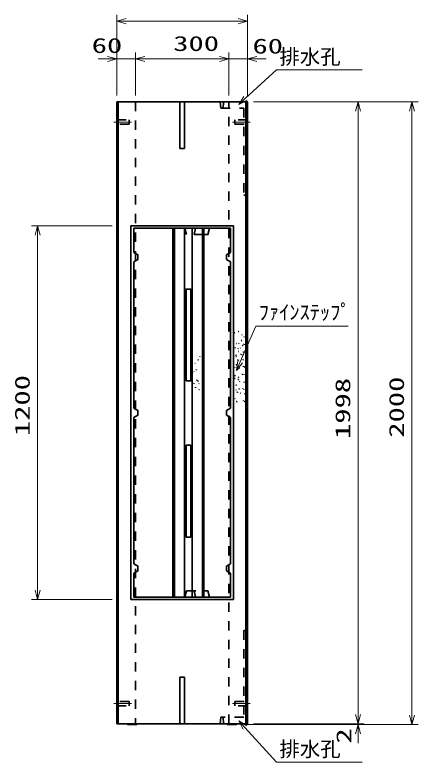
# Model space of a CAD drawing. Units: millimetres on the paper. Extents: x 15 to 1219, y 8 to 859.
# Drawn here: x 274.9 to 339.7, y 558.2 to 678.2 of the extents above; entities that cross this region are included whole.
import ezdxf
from ezdxf.enums import TextEntityAlignment as Align

# ---------------------------------------------------------------- set-up
doc = ezdxf.new("R2010")
doc.units = ezdxf.units.MM
doc.linetypes.add('USER1', pattern=[3, 1.5, -1.5])
doc.linetypes.add('USER2', pattern=[18.5, 12, -1.5, 3.5, -1.5])
for name, color, linetype, lineweight in [('D-BMK（構造物基準線）', 2, 'USER2', 18), ('D-STR-DIM（寸法）', 7, 'Continuous', 13), ('D-STR-HTXT（WS-旗）', 7, 'Continuous', 13), ('D-STR-HTXT（旗上げ）', 7, 'Continuous', 13), ('D-STR（構造物）', 1, 'Continuous', 35)]:
    doc.layers.add(name, color=color, linetype=linetype, lineweight=lineweight)
doc.styles.add('ＭＳ ゴシック', font='')
doc.styles.get('ＭＳ ゴシック').set_extended_font_data('MS Gothic')

# ---------------------------------------------------------------- blocks, each defined once
blk = doc.blocks.new('_Open30')
at = {"color": 7, "linetype": 'Continuous', "lineweight": 13}
for p, q in [((-1, 0.2679), (0, 0)), ((0, 0), (-1, -0.2679)), ((0, 0), (-1, 0))]:
    blk.add_line(p, q, dxfattribs=at)

msp = doc.modelspace()

# ---------------------------------------------------------------- linework, layer by layer
at = {"layer": 'D-BMK（構造物基準線）'}
for p, q in [((290.838, 660.984), (293.687, 660.984)), ((309.913, 660.984), (312.762, 660.984)), ((290.838, 567.584), (293.687, 567.584)), ((312.762, 567.584), (309.913, 567.584))]:
    msp.add_line(p, q, dxfattribs=at)
at = {"layer": 'D-STR-DIM（寸法）'}
for p, q in [((291.3, 672.13), (291.3, 678.18)), ((312.3, 672.16), (312.3, 678.18)), ((292.8, 677.18), (310.8, 677.18)), ((291.3, 665.234), (291.3, 672.13)), ((294.3, 665.234), (294.3, 672.13)), ((294.3, 665.285), (294.3, 672.13)), ((309.3, 665.234), (309.3, 672.13)), ((309.3, 665.234), (309.3, 672.13)), ((312.3, 665.203), (312.3, 672.13)), ((289.8, 671.13), (288.3, 671.13)), ((291.3, 671.13), (294.3, 671.13)), ((295.8, 671.13), (307.8, 671.13)), ((295.8, 671.13), (297.3, 671.13)), ((307.8, 671.13), (306.3, 671.13)), ((309.3, 671.13), (312.3, 671.13)), ((313.8, 671.13), (315.3, 671.13)), ((313.3, 664.234), (331.088, 664.234)), ((329.651, 664.234), (339.728, 664.234)), ((330.088, 565.834), (330.088, 662.734)), ((338.728, 565.734), (338.728, 662.734)), ((290.55, 644.284), (277.586, 644.284)), ((278.586, 585.784), (278.586, 642.784)), ((290.55, 584.284), (277.586, 584.284)), ((330.088, 565.834), (330.088, 567.334)), ((312.05, 564.234), (331.088, 564.234)), ((313.3, 564.334), (331.088, 564.334)), ((313.3, 564.334), (331.088, 564.334)), ((328.651, 564.234), (339.728, 564.234)), ((330.088, 564.334), (330.088, 564.234)), ((330.088, 562.734), (330.088, 561.234))]:
    msp.add_line(p, q, dxfattribs=at)
at = {"layer": 'D-STR-HTXT（WS-旗）'}
for points in [[(330.754, 669.38), (316.965, 669.38), (312.008, 664.791)], [(330.754, 558.185), (316.965, 558.185), (311.918, 563.717)]]:
    msp.add_lwpolyline(points, dxfattribs=at)
at = {"layer": 'D-STR-HTXT（旗上げ）'}
msp.add_lwpolyline([(328.472, 628.192), (313.643, 628.192), (311.143, 622.442)], dxfattribs=at)
at = {"layer": 'D-STR（構造物）'}
for p, q in [((312.3, 664.234), (291.3, 664.234)), ((291.3, 664.234), (291.3, 564.334)), ((291.55, 564.334), (291.55, 664.234)), ((301.425, 664.234), (301.425, 656.734)), ((302.175, 656.734), (302.175, 664.234)), ((312.05, 664.234), (312.05, 564.334)), ((312.3, 564.334), (312.3, 664.234)), ((301.425, 656.734), (302.175, 656.734)), ((310.07, 644.284), (293.57, 644.284)), ((293.57, 644.284), (293.57, 584.284)), ((300.325, 643.909), (300.325, 584.659)), ((300.575, 643.909), (300.575, 584.659)), ((302.195, 643.909), (302.195, 584.659)), ((303.445, 643.909), (303.445, 584.659)), ((305.064, 643.909), (305.064, 584.659)), ((305.314, 643.909), (305.314, 584.659)), ((309.57, 643.909), (306.223, 643.909)), ((309.57, 640.036), (309.57, 643.909)), ((310.07, 584.284), (310.07, 644.284)), ((309.57, 640.036), (308.941, 639.673)), ((308.941, 639.673), (308.941, 638.899)), ((294.07, 638.536), (294.07, 615.033)), ((308.941, 638.899), (309.57, 638.536)), ((309.57, 615.033), (309.57, 638.536)), ((310.202, 627.136), (310.274, 627.117)), ((310.827, 627.311), (310.885, 627.36)), ((310.885, 627.36), (310.933, 627.302)), ((311.403, 626.805), (311.478, 626.805)), ((311.75, 626.421), (311.803, 626.474)), ((311.803, 626.474), (311.856, 626.421)), ((310.088, 626.282), (310.141, 626.229)), ((310.141, 626.229), (310.194, 626.282)), ((310.568, 625.409), (310.494, 625.422)), ((310.907, 625.338), (310.932, 625.408)), ((311.387, 625.873), (311.314, 625.853)), ((311.367, 625.945), (311.387, 625.873)), ((311.698, 625.236), (311.76, 625.279)), ((311.76, 625.279), (311.803, 625.217)), ((310.351, 624.736), (310.29, 624.693)), ((310.351, 624.736), (310.394, 624.675)), ((310.785, 624.559), (310.846, 624.603)), ((310.894, 624.132), (310.819, 624.139)), ((310.846, 624.603), (310.889, 624.541)), ((311.115, 624.662), (311.183, 624.694)), ((311.504, 625.036), (311.517, 625.109)), ((311.517, 625.109), (311.591, 625.096)), ((311.631, 623.984), (311.668, 624.049)), ((311.668, 624.049), (311.733, 624.011)), ((304.357, 622.801), (304.431, 622.807)), ((304.666, 623.308), (304.685, 623.38)), ((305.138, 623.891), (305.085, 623.944)), ((305.114, 623.184), (305.179, 623.221)), ((305.138, 623.891), (305.191, 623.944)), ((310.462, 623.323), (310.537, 623.323)), ((310.481, 623.493), (310.468, 623.567)), ((310.706, 622.801), (310.633, 622.782)), ((311.237, 623.716), (311.189, 623.773)), ((311.348, 623.658), (311.287, 623.615)), ((311.391, 623.597), (311.348, 623.658)), ((311.549, 622.808), (311.623, 622.821)), ((311.64, 623.606), (311.566, 623.619)), ((311.623, 622.821), (311.636, 622.748)), ((311.627, 623.532), (311.64, 623.606)), ((303.878, 622.186), (303.885, 622.261)), ((305.132, 622.094), (305.164, 622.026)), ((310.311, 621.604), (310.274, 621.539)), ((310.475, 621.985), (310.548, 622.005)), ((310.548, 622.005), (310.528, 622.077)), ((310.868, 622.764), (310.93, 622.721)), ((310.93, 622.721), (310.887, 622.659)), ((311.679, 621.753), (311.605, 621.74)), ((311.692, 621.68), (311.679, 621.753)), ((311.921, 621.583), (311.86, 621.626)), ((311.878, 621.521), (311.921, 621.583)), ((303.728, 620.848), (303.675, 620.901)), ((304.096, 621.15), (304.128, 621.218)), ((310.734, 621.248), (310.721, 621.174)), ((310.989, 621.438), (310.927, 621.395)), ((310.989, 621.438), (311.032, 621.376)), ((311.429, 620.451), (311.491, 620.494)), ((311.491, 620.494), (311.534, 620.432)), ((311.782, 620.441), (311.769, 620.367)), ((304.189, 619.487), (304.169, 619.559)), ((304.373, 619.399), (304.308, 619.361)), ((304.373, 619.399), (304.41, 619.334)), ((310.315, 619.78), (310.24, 619.787)), ((310.302, 620.195), (310.359, 620.243)), ((310.359, 620.243), (310.311, 620.301)), ((310.848, 619.636), (310.776, 619.617)), ((310.869, 620.01), (310.796, 620.029)), ((310.868, 619.564), (310.848, 619.636)), ((310.849, 619.937), (310.869, 620.01)), ((311.035, 619.279), (311.092, 619.327)), ((311.092, 619.327), (311.044, 619.384)), ((311.788, 619.244), (311.781, 619.17)), ((303.735, 619.022), (303.709, 618.952)), ((303.954, 618.376), (303.986, 618.308)), ((304.477, 617.951), (304.534, 618)), ((304.497, 618.93), (304.55, 618.983)), ((304.534, 618), (304.583, 617.942)), ((305.113, 618.438), (305.133, 618.51)), ((310.522, 617.955), (310.454, 617.987)), ((310.463, 618.734), (310.538, 618.734)), ((310.975, 618.126), (310.902, 618.145)), ((310.975, 618.126), (310.955, 618.053)), ((311.559, 618.124), (311.565, 618.198)), ((311.755, 617.971), (311.707, 618.028)), ((310.63, 617.597), (310.704, 617.591)), ((310.704, 617.591), (310.698, 617.516)), ((311.198, 617.443), (311.141, 617.395)), ((311.15, 617.5), (311.198, 617.443)), ((311.887, 617.286), (311.894, 617.36)), ((310.259, 616.577), (310.312, 616.524)), ((310.56, 616.103), (310.628, 616.071)), ((310.628, 616.071), (310.597, 616.003)), ((311.665, 616.24), (311.672, 616.314)), ((311.804, 616.039), (311.861, 616.087)), ((311.861, 616.087), (311.813, 616.144)), ((309.57, 615.033), (308.941, 614.67)), ((308.941, 614.67), (308.941, 613.897)), ((294.07, 613.534), (294.07, 590.031)), ((308.941, 613.897), (309.57, 613.534)), ((309.57, 590.031), (309.57, 613.534)), ((309.57, 590.031), (308.941, 589.668)), ((308.941, 589.668), (308.941, 588.894)), ((308.941, 588.894), (309.57, 588.531)), ((309.57, 584.659), (309.57, 588.531)), ((306.223, 584.659), (309.57, 584.659)), ((293.57, 584.284), (310.07, 584.284)), ((301.425, 571.834), (301.425, 564.334)), ((301.425, 571.834), (302.175, 571.834)), ((302.175, 571.834), (302.175, 564.334)), ((291.3, 564.334), (312.3, 564.334)), ((293.05, 564.234), (292.95, 564.334)), ((294.55, 564.234), (293.05, 564.234)), ((294.55, 564.234), (294.65, 564.334)), ((309.05, 564.234), (308.95, 564.334)), ((310.55, 564.234), (309.05, 564.234)), ((310.55, 564.234), (310.65, 564.334))]:
    msp.add_line(p, q, dxfattribs=at)
at = {"layer": 'D-STR（構造物）', "linetype": 'USER1'}
for p, q in [((294.3, 664.234), (294.3, 564.334)), ((307.941, 664.234), (308.022, 663.184)), ((308.462, 664.234), (308.388, 663.184)), ((309.3, 564.334), (309.3, 664.234)), ((308.022, 663.184), (311.718, 663.184)), ((311.718, 663.184), (311.718, 649.234)), ((291.3, 661.334), (293.3, 661.334)), ((293.3, 661.334), (293.3, 660.634)), ((312.3, 661.334), (310.3, 661.334)), ((310.3, 661.334), (310.3, 660.634)), ((293.3, 660.634), (291.3, 660.634)), ((310.3, 660.634), (312.3, 660.634)), ((311.718, 649.234), (312.293, 649.234)), ((303.74, 642.909), (303.989, 643.909)), ((303.989, 584.659), (303.74, 585.659)), ((311.725, 579.334), (311.725, 565.384)), ((311.725, 579.334), (312.3, 579.334)), ((293.3, 567.934), (291.3, 567.934)), ((293.3, 567.234), (293.3, 567.934)), ((310.3, 567.934), (312.3, 567.934)), ((310.3, 567.234), (310.3, 567.934)), ((291.3, 567.234), (293.3, 567.234)), ((312.3, 567.234), (310.3, 567.234)), ((308.029, 565.384), (307.948, 564.334)), ((311.725, 565.384), (308.029, 565.384)), ((308.469, 564.334), (308.395, 565.384))]:
    msp.add_line(p, q, dxfattribs=at)
at = {"layer": 'D-STR（構造物）'}
for points in [[(305.443, 643.909), (294.07, 643.909), (294.07, 640.036)], [(294.07, 640.036), (294.699, 639.673), (294.699, 638.899), (294.07, 638.536)], [(294.07, 615.033), (294.699, 614.67), (294.699, 613.897)], [(294.07, 615.033), (294.699, 614.67), (294.699, 613.897), (294.07, 613.534)], [(294.07, 588.531), (294.699, 588.894), (294.699, 589.668), (294.07, 590.031)], [(294.07, 588.531), (294.07, 584.659), (305.443, 584.659)]]:
    msp.add_lwpolyline(points, dxfattribs=at)
at = {"layer": 'D-STR（構造物）', "linetype": 'USER1'}
for points in [[(305.234, 642.909), (302.503, 642.909), (302.235, 643.91)], [(302.235, 584.657), (302.503, 585.659), (305.234, 585.659)]]:
    msp.add_lwpolyline(points, dxfattribs=at)
at = {"layer": 'D-STR（構造物）'}
for points in [[(305.193, 643.909), (305.234, 642.909), (305.972, 642.909), (306.223, 643.909)], [(302.445, 619.409), (303.195, 619.409), (303.195, 634.159), (302.445, 634.159)], [(303.195, 594.308), (303.195, 609.059), (302.445, 609.059), (302.445, 594.308)], [(305.234, 585.659), (305.193, 584.659), (306.223, 584.659), (305.972, 585.659)]]:
    msp.add_lwpolyline(points, close=True, dxfattribs=at)

# ---------------------------------------------------------------- block references
at = {"layer": 'D-STR-DIM（寸法）', "xscale": 1.5, "yscale": 1.5}
for p, rotation in [((291.3, 677.18), 180), ((294.3, 671.13), 180), ((294.3, 671.13), 180), ((312.3, 671.13), 180), ((330.088, 664.234), 90), ((338.728, 664.234), 90), ((278.586, 644.284), 90), ((278.586, 584.284), 270), ((330.088, 564.334), 270), ((330.088, 564.334), 270), ((338.728, 564.234), 270), ((330.088, 564.234), 90)]:
    msp.add_blockref('_Open30', p, dxfattribs=dict(at, rotation=rotation))
for p in [(312.3, 677.18), (291.3, 671.13), (309.3, 671.13), (309.3, 671.13)]:
    msp.add_blockref('_Open30', p, dxfattribs=at)
at = {"layer": 'D-STR-HTXT（WS-旗）', "xscale": 1.5, "yscale": 1.5}
for p, rotation in [((310.907, 663.772), 222.78711), ((310.907, 564.826), 132.37661)]:
    msp.add_blockref('_Open30', p, dxfattribs=dict(at, rotation=rotation))
at = {"layer": 'D-STR-HTXT（旗上げ）', "xscale": 1.5, "yscale": 1.5, "rotation": 246.50838}
msp.add_blockref('_Open30', (310.545, 621.066), dxfattribs=at)

# ---------------------------------------------------------------- texts
at = {"layer": 'D-STR-DIM（寸法）', "style": 'ＭＳ ゴシック', "width": 1.5}
for s, p in [('60', (287.285, 671.349)), ('300', (300.383, 671.668)), ('60', (313.119, 671.254))]:
    msp.add_text(s, height=2.405, dxfattribs=at).set_placement(p, align=Align.BOTTOM_LEFT)
for s, p in [('1200', (278.049, 610.534)), ('1998', (329.551, 610.075)), ('2000', (338.191, 610.275)), ('2', (329.726, 561.145))]:
    msp.add_text(s, height=2.405, rotation=90, dxfattribs=at).set_placement(p, align=Align.BOTTOM_LEFT)
at = {"layer": 'D-STR-HTXT（WS-旗）', "style": 'ＭＳ ゴシック'}
for p in [(317.446, 669.532), (317.446, 558.337)]:
    msp.add_text('排水孔', height=2.405, dxfattribs=at).set_placement(p, align=Align.BOTTOM_LEFT)
at = {"layer": 'D-STR-HTXT（旗上げ）', "style": 'ＭＳ ゴシック'}
msp.add_text('ﾌｧｲﾝｽﾃｯﾌﾟ', height=2.405, dxfattribs=at).set_placement((314.122, 628.516), align=Align.BOTTOM_LEFT)

doc.saveas('drawing.dxf')
